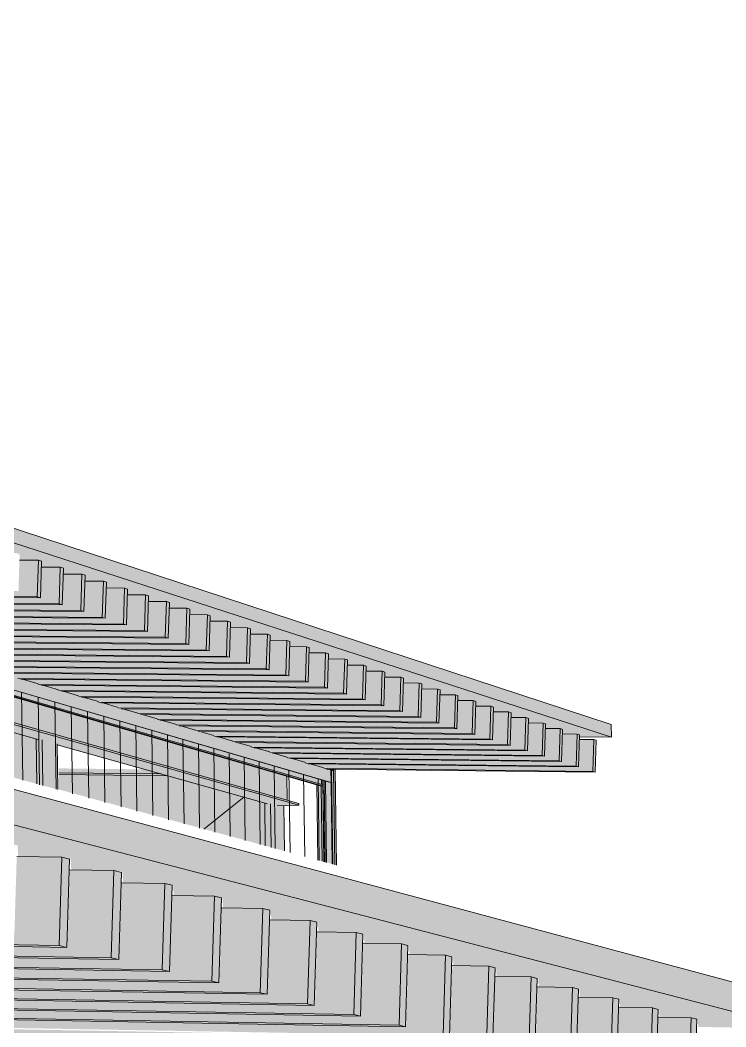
# Model space of a CAD drawing. Header units: inches. Extents: x 30764 to 92544, y -36095 to 66.
# Drawn here: x 30764.6536 to 30764.6946, y -164.9619 to -164.9033 of the extents above; entities that cross this region are included whole.
import ezdxf

# ---------------------------------------------------------------- set-up
doc = ezdxf.new("R2010")
doc.units = ezdxf.units.IN
doc.header["$MEASUREMENT"] = 0
for name, color, linetype, lineweight in [('A-GLAZ-CURT', 52, 'Continuous', 9), ('A-GLAZ-CWMG', 51, 'Continuous', 9), ('A-ROOF', 132, 'Continuous', 13), ('A-WALL', 113, 'Continuous', 13), ('A-WALL-PATT', 111, 'Continuous', 13), ('S-BEAM', 12, 'Continuous', 9), ('S-COLS', 52, 'Continuous', 9)]:
    doc.layers.add(name, color=color, linetype=linetype, lineweight=lineweight)

# ---------------------------------------------------------------- blocks, each defined once
blk = doc.blocks.new('FP_20-Entrance - Clinic')
at = {"layer": 'A-WALL-PATT', "lineweight": 9}
for p, q in [((30764.653718, -164.9475), (30764.653651, -164.942386)), ((30764.654689, -164.947763), (30764.654622, -164.942669)), ((30764.655653, -164.948024), (30764.655586, -164.942949)), ((30764.656609, -164.948283), (30764.656542, -164.943228)), ((30764.657558, -164.94854), (30764.657492, -164.943504)), ((30764.6585, -164.948795), (30764.658434, -164.943778)), ((30764.659435, -164.949048), (30764.659368, -164.94405)), ((30764.660363, -164.949299), (30764.660296, -164.94432)), ((30764.661283, -164.949548), (30764.661217, -164.944588)), ((30764.662197, -164.949796), (30764.662131, -164.944854)), ((30764.663104, -164.950041), (30764.663038, -164.945118)), ((30764.664005, -164.950285), (30764.663939, -164.94538)), ((30764.664898, -164.950527), (30764.664832, -164.94564)), ((30764.665785, -164.950767), (30764.66572, -164.945898)), ((30764.666666, -164.951006), (30764.6666, -164.946154)), ((30764.66754, -164.951242), (30764.667475, -164.946409)), ((30764.668408, -164.951477), (30764.668342, -164.946661)), ((30764.669269, -164.951711), (30764.669204, -164.946912)), ((30764.670124, -164.951942), (30764.670059, -164.947161)), ((30764.670973, -164.952172), (30764.670908, -164.947408))]:
    blk.add_line(p, q, dxfattribs=at)

msp = doc.modelspace()

# ---------------------------------------------------------------- hatches: boundary and pattern name
at = {"layer": 'A-GLAZ-CWMG', "lineweight": 5}
for points in [[(30764.671653, -164.947625), (30764.671643, -164.946904), (30764.597911, -164.925255), (30764.597877, -164.925255), (30764.597877, -164.925212), (30764.592633, -164.923704), (30764.592469, -164.923656), (30764.592468, -164.923622), (30764.590997, -164.92319), (30764.590882, -164.923189), (30764.590612, -164.92311), (30764.590611, -164.923076), (30764.589083, -164.922638), (30764.589006, -164.922638), (30764.588732, -164.922557), (30764.588732, -164.922523), (30764.587224, -164.92208), (30764.587108, -164.92208), (30764.586831, -164.921998), (30764.58683, -164.921964), (30764.585303, -164.921515), (30764.585186, -164.921515), (30764.584906, -164.921433), (30764.584905, -164.921398), (30764.583359, -164.920944), (30764.583242, -164.920943), (30764.582958, -164.92086), (30764.582957, -164.920825), (30764.581391, -164.920365), (30764.581273, -164.920365), (30764.580986, -164.92028), (30764.580981, -164.920244), (30764.579399, -164.919779), (30764.579281, -164.919779), (30764.578989, -164.919666), (30764.578989, -164.919658), (30764.577383, -164.919186), (30764.577263, -164.919186), (30764.576969, -164.919081), (30764.576968, -164.919064), (30764.575341, -164.918586), (30764.575221, -164.918586), (30764.57495, -164.918489), (30764.57495, -164.918471), (30764.573362, -164.918004), (30764.573373, -164.919027), (30764.671241, -164.947505)], [(30764.671096, -164.947752), (30764.671092, -164.947471), (30764.573377, -164.919041), (30764.573381, -164.919438), (30764.670662, -164.947626)], [(30764.671176, -164.947838), (30764.671175, -164.947775), (30764.57338, -164.919438), (30764.573381, -164.919528), (30764.670443, -164.947626)], [(30764.671081, -164.947841), (30764.671087, -164.947813), (30764.573381, -164.919528), (30764.573382, -164.919571), (30764.668293, -164.947034)], [(30764.671798, -164.946949), (30764.671797, -164.946857), (30764.671472, -164.946853), (30764.671742, -164.946933)], [(30764.671944, -164.952435), (30764.671867, -164.946858), (30764.671473, -164.946853), (30764.671798, -164.946949), (30764.671873, -164.952416)], [(30764.671752, -164.952383), (30764.671653, -164.94694), (30764.671644, -164.946937), (30764.671718, -164.952374)], [(30764.671677, -164.946947), (30764.671653, -164.946915), (30764.671653, -164.94694)], [(30764.671873, -164.952416), (30764.671798, -164.946949), (30764.671677, -164.946914), (30764.671752, -164.952383)], [(30764.671963, -164.95244), (30764.671887, -164.946858), (30764.671797, -164.946857), (30764.671873, -164.952416)], [(30764.670969, -164.952169), (30764.67091, -164.947791), (30764.670859, -164.947776), (30764.670918, -164.952155)], [(30764.671619, -164.947626), (30764.671653, -164.947625), (30764.671174, -164.947496)], [(30764.671718, -164.952374), (30764.671641, -164.947625), (30764.671617, -164.947625), (30764.671245, -164.947516), (30764.671309, -164.952262), (30764.671713, -164.952372)], [(30764.671719, -164.952373), (30764.671641, -164.947625), (30764.671618, -164.947625), (30764.671245, -164.947516), (30764.67131, -164.952262), (30764.671713, -164.952372)]]:
    msp.add_hatch(color=256, dxfattribs=at).paths.add_polyline_path(points, flags=0)
h = msp.add_hatch(color=256, dxfattribs=at)
h.paths.add_polyline_path([(30764.671718, -164.952374), (30764.671641, -164.947625), (30764.671617, -164.947625), (30764.671245, -164.947516), (30764.671309, -164.952262), (30764.671713, -164.952372)], flags=0)
h.paths.add_polyline_path([(30764.671141, -164.952216), (30764.671069, -164.947837), (30764.670829, -164.947767), (30764.670889, -164.952147), (30764.671088, -164.952202)], flags=0)
h = msp.add_hatch(color=256, dxfattribs=at)
h.paths.add_polyline_path([(30764.671236, -164.952242), (30764.671176, -164.947838), (30764.671081, -164.947841), (30764.67114, -164.952216)], flags=0)
h.paths.add_polyline_path([(30764.671175, -164.947775), (30764.671172, -164.947495), (30764.671092, -164.947471), (30764.671097, -164.947752)], flags=0)
h = msp.add_hatch(color=256, dxfattribs=at)
h.paths.add_polyline_path([(30764.671309, -164.952262), (30764.671237, -164.948188), (30764.671177, -164.948188), (30764.671177, -164.947838), (30764.6711, -164.947841), (30764.67116, -164.952222), (30764.671237, -164.952242)], flags=0)
h.paths.add_polyline_path([(30764.671176, -164.947775), (30764.671172, -164.947495), (30764.671095, -164.947472), (30764.671099, -164.947752)], flags=0)
at = {"layer": 'A-ROOF'}
h = msp.add_hatch(color=256, dxfattribs=at)
h.paths.add_polyline_path([(30764.687969, -164.944998), (30764.573139, -164.907693), (30764.573159, -164.908466), (30764.573352, -164.908465), (30764.573677, -164.90857), (30764.573686, -164.909191), (30764.575578, -164.909184), (30764.575899, -164.909287), (30764.575908, -164.909899), (30764.577775, -164.909893), (30764.578092, -164.909995), (30764.578101, -164.910598), (30764.579943, -164.910593), (30764.580256, -164.910694), (30764.580265, -164.911288), (30764.582083, -164.911283), (30764.582391, -164.911383), (30764.5824, -164.911969), (30764.584194, -164.911965), (30764.584499, -164.912063), (30764.584508, -164.912641), (30764.586279, -164.912638), (30764.586579, -164.912734), (30764.586588, -164.913305), (30764.588336, -164.913302), (30764.588632, -164.913397), (30764.588641, -164.91396), (30764.590367, -164.913957), (30764.59066, -164.914052), (30764.590669, -164.914606), (30764.592372, -164.914604), (30764.592661, -164.914698), (30764.59267, -164.915245), (30764.594352, -164.915243), (30764.594637, -164.915335), (30764.594646, -164.915876), (30764.596307, -164.915874), (30764.596589, -164.915965), (30764.596597, -164.916498), (30764.598238, -164.916497), (30764.598516, -164.916587), (30764.598524, -164.917113), (30764.600144, -164.917113), (30764.600419, -164.917201), (30764.600427, -164.91772), (30764.602027, -164.917721), (30764.602299, -164.917808), (30764.602307, -164.91832), (30764.603887, -164.918321), (30764.604155, -164.918407), (30764.604164, -164.918913), (30764.605725, -164.918914), (30764.605989, -164.918999), (30764.605998, -164.919499), (30764.60754, -164.9195), (30764.607801, -164.919584), (30764.60781, -164.920077), (30764.609333, -164.920078), (30764.609592, -164.920162), (30764.6096, -164.920649), (30764.611105, -164.92065), (30764.61136, -164.920733), (30764.611369, -164.921213), (30764.612856, -164.921215), (30764.613108, -164.921297), (30764.613116, -164.921771), (30764.614586, -164.921774), (30764.614835, -164.921854), (30764.614843, -164.922323), (30764.616296, -164.922326), (30764.616542, -164.922405), (30764.61655, -164.922868), (30764.617986, -164.922871), (30764.618229, -164.92295), (30764.618237, -164.923407), (30764.619656, -164.92341), (30764.619896, -164.923488), (30764.619904, -164.923939), (30764.621307, -164.923943), (30764.621545, -164.92402), (30764.621552, -164.924466), (30764.622939, -164.92447), (30764.623174, -164.924546), (30764.623182, -164.924986), (30764.624552, -164.92499), (30764.624784, -164.925065), (30764.624792, -164.925501), (30764.626147, -164.925505), (30764.626377, -164.925579), (30764.626384, -164.92601), (30764.627724, -164.926014), (30764.627951, -164.926088), (30764.627959, -164.926513), (30764.629283, -164.926517), (30764.629508, -164.92659), (30764.629515, -164.92701), (30764.630825, -164.927015), (30764.631047, -164.927087), (30764.631055, -164.927502), (30764.63235, -164.927507), (30764.63257, -164.927578), (30764.632577, -164.927989), (30764.633858, -164.927994), (30764.634075, -164.928064), (30764.634083, -164.92847), (30764.635349, -164.928475), (30764.635564, -164.928545), (30764.635572, -164.928946), (30764.636825, -164.928951), (30764.637037, -164.92902), (30764.637044, -164.929416), (30764.638284, -164.929422), (30764.638494, -164.92949), (30764.638501, -164.929882), (30764.639727, -164.929888), (30764.639935, -164.929955), (30764.639942, -164.930343), (30764.641155, -164.930349), (30764.641361, -164.930415), (30764.641368, -164.930799), (30764.642568, -164.930805), (30764.642771, -164.930871), (30764.642778, -164.93125), (30764.643965, -164.931256), (30764.644167, -164.931321), (30764.644174, -164.931696), (30764.645348, -164.931702), (30764.645547, -164.931767), (30764.645554, -164.932137), (30764.646716, -164.932144), (30764.646914, -164.932208), (30764.64692, -164.932574), (30764.64807, -164.932581), (30764.648266, -164.932644), (30764.648272, -164.933006), (30764.64941, -164.933013), (30764.649604, -164.933076), (30764.64961, -164.933434), (30764.650736, -164.933441), (30764.650928, -164.933503), (30764.650934, -164.933858), (30764.652049, -164.933865), (30764.652238, -164.933926), (30764.652245, -164.934277), (30764.653348, -164.934284), (30764.653535, -164.934368), (30764.653541, -164.934692), (30764.654633, -164.934699), (30764.654819, -164.934759), (30764.654825, -164.935102), (30764.655906, -164.93511), (30764.65609, -164.935173), (30764.656096, -164.935509), (30764.657166, -164.935517), (30764.657348, -164.935575), (30764.657354, -164.935911), (30764.658413, -164.935919), (30764.658593, -164.935977), (30764.658599, -164.93631), (30764.659648, -164.936318), (30764.659826, -164.936375), (30764.659832, -164.936704), (30764.660943, -164.936736), (30764.661047, -164.936769), (30764.661053, -164.937095), (30764.662124, -164.937117), (30764.662255, -164.937159), (30764.662261, -164.937482), (30764.663294, -164.937495), (30764.663452, -164.937545), (30764.663458, -164.937864), (30764.664466, -164.937873), (30764.664637, -164.937928), (30764.664643, -164.938244), (30764.665641, -164.938252), (30764.66581, -164.938307), (30764.665816, -164.938619), (30764.666805, -164.938628), (30764.666973, -164.938682), (30764.666978, -164.938991), (30764.667957, -164.938999), (30764.668123, -164.939053), (30764.668129, -164.939359), (30764.669099, -164.939368), (30764.669263, -164.939421), (30764.669269, -164.939724), (30764.670229, -164.939733), (30764.670392, -164.939785), (30764.670398, -164.940086), (30764.671349, -164.940094), (30764.671511, -164.940146), (30764.671516, -164.940444), (30764.672458, -164.940452), (30764.672618, -164.940504), (30764.672624, -164.940798), (30764.673557, -164.940807), (30764.673715, -164.940858), (30764.673721, -164.941149), (30764.674645, -164.941158), (30764.674802, -164.941209), (30764.674808, -164.941497), (30764.675724, -164.941506), (30764.675879, -164.941556), (30764.675885, -164.941842), (30764.676792, -164.941851), (30764.676946, -164.941901), (30764.676952, -164.942184), (30764.67785, -164.942192), (30764.678003, -164.942242), (30764.678008, -164.942522), (30764.678899, -164.942531), (30764.67905, -164.94258), (30764.679056, -164.942857), (30764.679938, -164.942866), (30764.680088, -164.942915), (30764.680093, -164.94319), (30764.680967, -164.943199), (30764.681116, -164.943247), (30764.681121, -164.943519), (30764.681987, -164.943528), (30764.682135, -164.943575), (30764.68214, -164.943845), (30764.682998, -164.943854), (30764.683144, -164.943901), (30764.68315, -164.944168), (30764.684, -164.944177), (30764.684145, -164.944224), (30764.68415, -164.944489), (30764.684993, -164.944498), (30764.685136, -164.944544), (30764.685142, -164.944806), (30764.685977, -164.944816), (30764.686119, -164.944861), (30764.686122, -164.944978), (30764.68695, -164.944987)], flags=0)
h.paths.add_polyline_path([(30763.690001, -164.846095), (30763.690008, -164.846001), (30763.690177, -164.845963), (30763.690178, -164.845928), (30763.68917, -164.845979), (30763.689954, -164.846089)], flags=0)
at = {"layer": 'A-ROOF', "lineweight": 5}
for points in [[(30764.687969, -164.944998), (30764.687958, -164.944263), (30764.573126, -164.906571), (30764.573139, -164.907693), (30764.685815, -164.944298)], [(30764.734037, -164.971108), (30764.734016, -164.969702), (30764.617205, -164.938386), (30764.617233, -164.940747), (30764.734015, -164.971102)], [(30764.754817, -164.97458), (30764.754736, -164.973434), (30764.747427, -164.971387), (30764.734037, -164.971108), (30764.617233, -164.940747), (30764.568752, -164.94029), (30764.571954, -164.941007), (30764.571966, -164.941205), (30764.573693, -164.94159), (30764.617083, -164.942022), (30764.617676, -164.942174), (30764.617722, -164.943018), (30764.621122, -164.943054), (30764.621699, -164.943201), (30764.621744, -164.944021), (30764.62505, -164.944057), (30764.625611, -164.9442), (30764.625655, -164.944997), (30764.62896, -164.945055), (30764.629417, -164.945172), (30764.62946, -164.945946), (30764.632589, -164.945982), (30764.63312, -164.946118), (30764.633162, -164.94687), (30764.636209, -164.946906), (30764.636726, -164.947038), (30764.636767, -164.94777), (30764.639835, -164.947832), (30764.640237, -164.947935), (30764.640278, -164.948647), (30764.643167, -164.948683), (30764.643658, -164.948809), (30764.643698, -164.949502), (30764.646514, -164.949538), (30764.646992, -164.94966), (30764.647031, -164.950335), (30764.649776, -164.950371), (30764.650242, -164.95049), (30764.65028, -164.951147), (30764.652957, -164.951183), (30764.653412, -164.951299), (30764.653449, -164.95194), (30764.656059, -164.951976), (30764.656503, -164.952089), (30764.65654, -164.952713), (30764.659087, -164.952749), (30764.65952, -164.952859), (30764.659556, -164.953468), (30764.662042, -164.953503), (30764.662465, -164.953611), (30764.6625, -164.954205), (30764.664927, -164.95424), (30764.66534, -164.954346), (30764.665375, -164.954924), (30764.667744, -164.95496), (30764.668148, -164.955063), (30764.668182, -164.955627), (30764.670497, -164.955663), (30764.670891, -164.955763), (30764.670924, -164.956314), (30764.673186, -164.956349), (30764.673571, -164.956448), (30764.673604, -164.956986), (30764.675814, -164.957021), (30764.676191, -164.957117), (30764.676223, -164.957642), (30764.678384, -164.957677), (30764.678752, -164.957771), (30764.678784, -164.958284), (30764.680897, -164.958319), (30764.681257, -164.95841), (30764.681288, -164.958912), (30764.683355, -164.958946), (30764.683707, -164.959036), (30764.683738, -164.959527), (30764.68576, -164.95956), (30764.686104, -164.959648), (30764.686134, -164.960128), (30764.688113, -164.960161), (30764.68845, -164.960247), (30764.68848, -164.960716), (30764.690416, -164.960749), (30764.690746, -164.960834), (30764.690775, -164.961293), (30764.692671, -164.961325), (30764.692995, -164.961408), (30764.693023, -164.961857), (30764.69488, -164.961889), (30764.695196, -164.96197), (30764.695224, -164.96241), (30764.697043, -164.962442), (30764.697353, -164.962521), (30764.697381, -164.962951), (30764.699162, -164.962983), (30764.699466, -164.963061), (30764.699493, -164.963482), (30764.701238, -164.963513), (30764.701536, -164.963589), (30764.701563, -164.964002), (30764.703274, -164.964033), (30764.703565, -164.964107), (30764.703592, -164.964511), (30764.705269, -164.964542), (30764.705555, -164.964615), (30764.70558, -164.965011), (30764.707225, -164.965042), (30764.707505, -164.965114), (30764.707531, -164.965501), (30764.709143, -164.965532), (30764.709418, -164.965602), (30764.709443, -164.965982), (30764.711024, -164.966012), (30764.711294, -164.966081), (30764.711319, -164.966454), (30764.71287, -164.966484), (30764.713135, -164.966551), (30764.713159, -164.966917), (30764.714681, -164.966946), (30764.714941, -164.967013), (30764.714965, -164.967371), (30764.716459, -164.9674), (30764.716714, -164.967465), (30764.716737, -164.967817), (30764.718203, -164.967846), (30764.718454, -164.967924), (30764.718477, -164.968254), (30764.719916, -164.968283), (30764.720162, -164.968346), (30764.720185, -164.968684), (30764.721598, -164.968712), (30764.721839, -164.968774), (30764.721861, -164.969106), (30764.723249, -164.969134), (30764.723486, -164.969195), (30764.723508, -164.969521), (30764.724871, -164.969548), (30764.725104, -164.969608), (30764.725126, -164.969928), (30764.726465, -164.969955), (30764.726694, -164.970014), (30764.726715, -164.970328), (30764.728031, -164.970355), (30764.728256, -164.970413), (30764.728277, -164.970721), (30764.729569, -164.970748), (30764.72979, -164.970805), (30764.729811, -164.971108), (30764.731081, -164.971134), (30764.731299, -164.97119), (30764.731319, -164.971488), (30764.732568, -164.971514), (30764.732781, -164.971568), (30764.732801, -164.971861), (30764.746877, -164.972159), (30764.747072, -164.972212), (30764.747092, -164.972502), (30764.748213, -164.972525), (30764.748405, -164.972578), (30764.748425, -164.972862), (30764.749526, -164.972886), (30764.749715, -164.972937), (30764.749735, -164.973217), (30764.750818, -164.97324), (30764.751004, -164.973291), (30764.751023, -164.973566), (30764.752089, -164.973589), (30764.752271, -164.973639), (30764.752291, -164.973909), (30764.753339, -164.973932), (30764.753518, -164.973981), (30764.753537, -164.974246), (30764.754569, -164.974269), (30764.754745, -164.974317), (30764.754764, -164.974579)]]:
    msp.add_hatch(color=256, dxfattribs=at).paths.add_polyline_path(points, flags=0)
at = {"layer": 'S-BEAM', "lineweight": 5}
for points in [[(30764.669094, -164.948659), (30764.669075, -164.947257), (30764.573393, -164.91957), (30764.573414, -164.921537), (30764.668302, -164.948435)], [(30764.669777, -164.948956), (30764.669776, -164.948854), (30764.57341, -164.921538), (30764.573412, -164.921681), (30764.668298, -164.948537)], [(30764.668523, -164.948989), (30764.669777, -164.948956), (30764.573412, -164.921681), (30764.573427, -164.922304), (30764.582359, -164.924815), (30764.582585, -164.924807), (30764.584026, -164.925228), (30764.584057, -164.925293), (30764.604081, -164.930923), (30764.604293, -164.930916), (30764.605547, -164.931268), (30764.605549, -164.931336), (30764.623067, -164.936261), (30764.623268, -164.936255), (30764.624369, -164.936565), (30764.624371, -164.936628), (30764.639804, -164.940967), (30764.639995, -164.940962), (30764.640969, -164.941236), (30764.640971, -164.941295), (30764.65467, -164.945147), (30764.65485, -164.945142), (30764.655719, -164.945386), (30764.655721, -164.945443), (30764.667961, -164.948884), (30764.668141, -164.948882), (30764.668305, -164.948928)], [(30764.654559, -164.936834), (30764.654625, -164.9347), (30764.653523, -164.934692), (30764.653467, -164.936488), (30764.635775, -164.936354), (30764.636817, -164.936688), (30764.636776, -164.936697), (30764.653533, -164.936826)], [(30764.655832, -164.937234), (30764.655898, -164.935111), (30764.654806, -164.935103), (30764.654751, -164.936892), (30764.637139, -164.936756), (30764.63817, -164.937085), (30764.638129, -164.937095), (30764.654985, -164.937227)], [(30764.657093, -164.93763), (30764.657158, -164.935517), (30764.656077, -164.93551), (30764.656022, -164.937291), (30764.63849, -164.937153), (30764.63951, -164.937479), (30764.639469, -164.937489), (30764.656088, -164.937622)], [(30764.65834, -164.938022), (30764.658405, -164.93592), (30764.657335, -164.935912), (30764.657281, -164.937687), (30764.639827, -164.937546), (30764.640837, -164.937869), (30764.640796, -164.937878), (30764.657346, -164.938014)], [(30764.654745, -164.936892), (30764.654559, -164.936834), (30764.636851, -164.936698), (30764.637048, -164.936756), (30764.650601, -164.93686)], [(30764.659575, -164.93841), (30764.65964, -164.936318), (30764.658581, -164.93631), (30764.658526, -164.938078), (30764.641151, -164.937936), (30764.64215, -164.938255), (30764.642109, -164.938264), (30764.659385, -164.938408)], [(30764.660798, -164.938794), (30764.660862, -164.936713), (30764.659814, -164.936705), (30764.65976, -164.938465), (30764.642526, -164.93834), (30764.64345, -164.938637), (30764.64341, -164.938647), (30764.659824, -164.938786)], [(30764.656016, -164.937292), (30764.655832, -164.937234), (30764.638204, -164.937095), (30764.638399, -164.937153), (30764.654986, -164.937284)], [(30764.662009, -164.939174), (30764.662072, -164.937103), (30764.661035, -164.937095), (30764.660981, -164.938849), (30764.64376, -164.938703), (30764.644738, -164.939016), (30764.644697, -164.939025), (30764.661045, -164.939166)], [(30764.657274, -164.937687), (30764.657093, -164.93763), (30764.639544, -164.937489), (30764.639737, -164.937546), (30764.654994, -164.937669)], [(30764.65852, -164.938078), (30764.65834, -164.938022), (30764.64087, -164.937879), (30764.641061, -164.937935), (30764.655001, -164.93805)], [(30764.663208, -164.939551), (30764.663271, -164.93749), (30764.662243, -164.937482), (30764.66219, -164.939229), (30764.645045, -164.939081), (30764.646046, -164.9394), (30764.662253, -164.939543)], [(30764.664395, -164.939924), (30764.664458, -164.937873), (30764.66344, -164.937865), (30764.663387, -164.939605), (30764.646318, -164.939455), (30764.647275, -164.939762), (30764.647235, -164.939771), (30764.66345, -164.939916)], [(30764.659753, -164.938466), (30764.659575, -164.93841), (30764.642183, -164.938265), (30764.642373, -164.938321), (30764.659386, -164.938463)], [(30764.66557, -164.940293), (30764.665633, -164.938253), (30764.664625, -164.938244), (30764.664572, -164.939977), (30764.647578, -164.939825), (30764.648525, -164.940129), (30764.648486, -164.940138), (30764.664635, -164.940285)], [(30764.666734, -164.940659), (30764.666797, -164.938628), (30764.665799, -164.93862), (30764.665746, -164.940346), (30764.648826, -164.940192), (30764.649764, -164.940493), (30764.649724, -164.940502), (30764.665808, -164.94065)], [(30764.660974, -164.938849), (30764.660798, -164.938794), (30764.643483, -164.938647), (30764.643671, -164.938702), (30764.659393, -164.938836)], [(30764.662183, -164.939229), (30764.662009, -164.939174), (30764.644771, -164.939026), (30764.644956, -164.93908), (30764.659401, -164.939205)], [(30764.667887, -164.941021), (30764.667949, -164.939), (30764.666961, -164.938992), (30764.666908, -164.940711), (30764.650062, -164.940556), (30764.65099, -164.940854), (30764.650951, -164.940863), (30764.66697, -164.941013)], [(30764.66338, -164.939605), (30764.663208, -164.939551), (30764.646046, -164.9394), (30764.646274, -164.939455), (30764.659408, -164.93957)], [(30764.664566, -164.939978), (30764.664395, -164.939924), (30764.647308, -164.939772), (30764.64749, -164.939825), (30764.659415, -164.939932)], [(30764.669029, -164.94138), (30764.669091, -164.939368), (30764.668112, -164.93936), (30764.668059, -164.941073), (30764.651286, -164.940916), (30764.652205, -164.941211), (30764.652166, -164.94122), (30764.668198, -164.941372)], [(30764.67016, -164.941735), (30764.670221, -164.939733), (30764.669252, -164.939725), (30764.6692, -164.941431), (30764.652498, -164.941272), (30764.653408, -164.941565), (30764.653369, -164.941574), (30764.668205, -164.941716)], [(30764.66574, -164.940347), (30764.66557, -164.940293), (30764.648558, -164.940139), (30764.648738, -164.940192), (30764.659422, -164.940289)], [(30764.67128, -164.942087), (30764.671341, -164.940095), (30764.670381, -164.940086), (30764.670329, -164.941786), (30764.653699, -164.941626), (30764.654632, -164.941925), (30764.67039, -164.942078)], [(30764.666902, -164.940712), (30764.666734, -164.940659), (30764.649796, -164.940503), (30764.649975, -164.940556), (30764.659429, -164.940643)], [(30764.668053, -164.941073), (30764.667887, -164.941021), (30764.651023, -164.940864), (30764.651199, -164.940916), (30764.659436, -164.940993)], [(30764.672389, -164.942436), (30764.67245, -164.940453), (30764.671499, -164.940444), (30764.671447, -164.942137), (30764.654889, -164.941975), (30764.65578, -164.942262), (30764.655742, -164.942271), (30764.671508, -164.942427)], [(30764.673488, -164.942781), (30764.673549, -164.940807), (30764.672607, -164.940799), (30764.672555, -164.942485), (30764.656068, -164.942322), (30764.65695, -164.942606), (30764.656911, -164.942615), (30764.672604, -164.942772)], [(30764.669194, -164.941432), (30764.669029, -164.94138), (30764.652237, -164.941221), (30764.652412, -164.941272), (30764.668199, -164.941422)], [(30764.674577, -164.943123), (30764.674637, -164.941159), (30764.673704, -164.94115), (30764.673653, -164.94283), (30764.657235, -164.942665), (30764.658108, -164.942946), (30764.65807, -164.942955), (30764.673713, -164.943114)], [(30764.675656, -164.943462), (30764.675716, -164.941507), (30764.674791, -164.941498), (30764.67474, -164.943172), (30764.658392, -164.943005), (30764.659481, -164.943295), (30764.6748, -164.943453)], [(30764.670323, -164.941786), (30764.67016, -164.941735), (30764.65344, -164.941574), (30764.653614, -164.941625), (30764.668206, -164.941766)], [(30764.671441, -164.942138), (30764.67128, -164.942087), (30764.654632, -164.941925), (30764.654804, -164.941975), (30764.668213, -164.942106)], [(30764.676724, -164.943797), (30764.676784, -164.941851), (30764.675868, -164.941843), (30764.675817, -164.94351), (30764.659537, -164.943342), (30764.660394, -164.943618), (30764.660356, -164.943627), (30764.675877, -164.943789)], [(30764.672549, -164.942486), (30764.672389, -164.942436), (30764.655812, -164.942272), (30764.655983, -164.942322), (30764.66822, -164.942443)], [(30764.673647, -164.942831), (30764.673488, -164.942781), (30764.656982, -164.942615), (30764.65715, -164.942665), (30764.672605, -164.94282)], [(30764.677783, -164.94413), (30764.677842, -164.942193), (30764.676935, -164.942184), (30764.676884, -164.943845), (30764.660673, -164.943676), (30764.661521, -164.94395), (30764.661483, -164.943958), (30764.677009, -164.944122)], [(30764.678832, -164.94446), (30764.678891, -164.942531), (30764.677992, -164.942523), (30764.677941, -164.944178), (30764.661797, -164.944007), (30764.662637, -164.944278), (30764.662599, -164.944286), (30764.678, -164.944451)], [(30764.674734, -164.943172), (30764.674577, -164.943123), (30764.65814, -164.942956), (30764.658307, -164.943005), (30764.672611, -164.943151)], [(30764.675811, -164.943511), (30764.675656, -164.943462), (30764.659288, -164.943293), (30764.659482, -164.943342), (30764.672618, -164.943478)], [(30764.679871, -164.944786), (30764.67993, -164.942867), (30764.679039, -164.942858), (30764.678989, -164.944507), (30764.662912, -164.944335), (30764.663885, -164.944613), (30764.679048, -164.944777)], [(30764.680901, -164.94511), (30764.680959, -164.943199), (30764.680077, -164.94319), (30764.680027, -164.944833), (30764.664016, -164.94466), (30764.664802, -164.944904), (30764.664802, -164.944934), (30764.677028, -164.945067)], [(30764.676879, -164.943846), (30764.676724, -164.943797), (30764.660425, -164.943628), (30764.660589, -164.943676), (30764.672625, -164.943801)], [(30764.681922, -164.94543), (30764.68198, -164.943528), (30764.681105, -164.943519), (30764.681055, -164.945156), (30764.665111, -164.944981), (30764.665926, -164.945245), (30764.665889, -164.945253), (30764.681113, -164.945421)], [(30764.682933, -164.945748), (30764.682991, -164.943855), (30764.682124, -164.943846), (30764.682074, -164.945476), (30764.666195, -164.9453), (30764.667003, -164.945561), (30764.666966, -164.945569), (30764.682132, -164.945739)], [(30764.677936, -164.944178), (30764.677783, -164.94413), (30764.661552, -164.943959), (30764.661714, -164.944007), (30764.67701, -164.944168)], [(30764.678983, -164.944507), (30764.678832, -164.94446), (30764.662668, -164.944287), (30764.662829, -164.944334), (30764.677016, -164.944486)], [(30764.683935, -164.946063), (30764.683993, -164.944178), (30764.683134, -164.944169), (30764.683084, -164.945793), (30764.66727, -164.945616), (30764.668288, -164.945886), (30764.683142, -164.946054)], [(30764.684928, -164.946375), (30764.684985, -164.944498), (30764.684134, -164.944489), (30764.684085, -164.946108), (30764.668335, -164.94593), (30764.669091, -164.946187), (30764.669091, -164.946194), (30764.684142, -164.946366)], [(30764.680021, -164.944833), (30764.679871, -164.944786), (30764.663886, -164.944645), (30764.663934, -164.944659), (30764.677023, -164.944801)], [(30764.68105, -164.945156), (30764.680901, -164.94511), (30764.664871, -164.944934), (30764.665029, -164.944981), (30764.677029, -164.945112)], [(30764.685913, -164.946684), (30764.685969, -164.944816), (30764.685126, -164.944807), (30764.685077, -164.946419), (30764.669391, -164.94624), (30764.670139, -164.946495), (30764.670139, -164.946502), (30764.685818, -164.946683)], [(30764.682069, -164.945476), (30764.681922, -164.94543), (30764.665957, -164.945254), (30764.666114, -164.9453), (30764.677035, -164.945421)], [(30764.683079, -164.945794), (30764.682933, -164.945748), (30764.667034, -164.94557), (30764.667189, -164.945616), (30764.677042, -164.945726)], [(30764.686888, -164.94699), (30764.686945, -164.945131), (30764.686109, -164.945122), (30764.68606, -164.946728), (30764.670438, -164.946548), (30764.671178, -164.9468), (30764.671178, -164.946807), (30764.686117, -164.946981)], [(30764.68408, -164.946108), (30764.683935, -164.946063), (30764.6681, -164.945884), (30764.668289, -164.94593), (30764.677048, -164.946029)], [(30764.685072, -164.94642), (30764.684928, -164.946375), (30764.669187, -164.946203), (30764.669311, -164.94624), (30764.677054, -164.946328)], [(30764.661784, -164.947136), (30764.660848, -164.946871), (30764.655806, -164.946812), (30764.655809, -164.947065), (30764.659546, -164.947109)], [(30764.686055, -164.946729), (30764.685818, -164.946683), (30764.670206, -164.946503), (30764.670357, -164.946547), (30764.685819, -164.946726)], [(30764.687029, -164.947035), (30764.686888, -164.94699), (30764.671245, -164.946808), (30764.671395, -164.946852), (30764.685825, -164.947021)], [(30764.662156, -164.94724), (30764.661784, -164.947136), (30764.655809, -164.947065), (30764.655813, -164.947165), (30764.659548, -164.947209)], [(30764.664735, -164.950471), (30764.666842, -164.948566), (30764.662156, -164.94724), (30764.655813, -164.947165), (30764.655824, -164.948042), (30764.66207, -164.949744)], [(30764.655838, -164.957122), (30764.655997, -164.951979), (30764.653367, -164.951942), (30764.653227, -164.956499), (30764.612936, -164.955869), (30764.612939, -164.956097), (30764.613654, -164.956244), (30764.613657, -164.956452), (30764.653387, -164.957083)], [(30764.656283, -164.957226), (30764.656441, -164.952092), (30764.655997, -164.951979), (30764.655838, -164.957122)], [(30764.658868, -164.957832), (30764.659025, -164.952752), (30764.656459, -164.952716), (30764.65632, -164.957225), (30764.616426, -164.95659), (30764.616428, -164.956807), (30764.617136, -164.956954), (30764.617139, -164.957159), (30764.657465, -164.95781)], [(30764.659302, -164.957934), (30764.659458, -164.952862), (30764.659025, -164.952752), (30764.658868, -164.957832)], [(30764.661826, -164.958526), (30764.66198, -164.953506), (30764.659476, -164.95347), (30764.659339, -164.957933), (30764.619833, -164.957294), (30764.619836, -164.957501), (30764.620537, -164.957646), (30764.620539, -164.957849), (30764.659494, -164.958488)], [(30764.662249, -164.958625), (30764.662403, -164.953614), (30764.66198, -164.953506), (30764.661826, -164.958526), (30764.661865, -164.958535)], [(30764.664713, -164.959203), (30764.664865, -164.954243), (30764.662421, -164.954207), (30764.662285, -164.958624), (30764.623162, -164.957981), (30764.623164, -164.958179), (30764.623857, -164.958322), (30764.62386, -164.958523), (30764.662439, -164.959165)], [(30764.665126, -164.9593), (30764.665278, -164.954348), (30764.664865, -164.954243), (30764.664713, -164.959203)], [(30764.667533, -164.959865), (30764.667683, -164.954962), (30764.665296, -164.954927), (30764.665162, -164.959299), (30764.626413, -164.958653), (30764.626416, -164.958841), (30764.627084, -164.95898), (30764.627084, -164.959181), (30764.666306, -164.959844)], [(30764.667936, -164.959959), (30764.668087, -164.955065), (30764.667683, -164.954962), (30764.667533, -164.959865)], [(30764.670287, -164.960511), (30764.670436, -164.955665), (30764.668104, -164.955629), (30764.667971, -164.959958), (30764.629591, -164.959308), (30764.629593, -164.959489), (30764.630272, -164.959629), (30764.630275, -164.959825), (30764.668121, -164.960474)], [(30764.670682, -164.960603), (30764.67083, -164.955766), (30764.670436, -164.955665), (30764.670287, -164.960511)], [(30764.656283, -164.957226), (30764.655838, -164.957122), (30764.613657, -164.956452), (30764.614167, -164.956556), (30764.653072, -164.957175)], [(30764.672979, -164.961142), (30764.673126, -164.956352), (30764.670847, -164.956316), (30764.670716, -164.960602), (30764.632697, -164.959956), (30764.632699, -164.960121), (30764.633372, -164.96026), (30764.633374, -164.960454), (30764.670864, -164.961105)], [(30764.673364, -164.961232), (30764.673511, -164.95645), (30764.673126, -164.956352), (30764.672979, -164.961142)], [(30764.659302, -164.957934), (30764.658868, -164.957832), (30764.617139, -164.957159), (30764.617637, -164.95726), (30764.657472, -164.957905)], [(30764.675609, -164.961759), (30764.675754, -164.957023), (30764.673528, -164.956988), (30764.673398, -164.961231), (30764.635734, -164.9606), (30764.635736, -164.96074), (30764.636402, -164.960877), (30764.636404, -164.961069), (30764.675142, -164.961751)], [(30764.675986, -164.961847), (30764.676131, -164.957119), (30764.675754, -164.957023), (30764.675609, -164.961759)], [(30764.662249, -164.958625), (30764.661826, -164.958526), (30764.620539, -164.957849), (30764.621026, -164.957948), (30764.661871, -164.958619)], [(30764.678181, -164.962362), (30764.678324, -164.957679), (30764.676148, -164.957644), (30764.676019, -164.961847), (30764.638704, -164.961189), (30764.638706, -164.961345), (30764.639365, -164.961481), (30764.639368, -164.961671), (30764.676163, -164.962326)], [(30764.67855, -164.962449), (30764.678692, -164.957773), (30764.678324, -164.957679), (30764.678181, -164.962362)], [(30764.665126, -164.9593), (30764.664713, -164.959203), (30764.62386, -164.958523), (30764.624335, -164.95862), (30764.661913, -164.959247)], [(30764.680696, -164.962952), (30764.680838, -164.95832), (30764.678709, -164.958286), (30764.678582, -164.962448), (30764.64161, -164.961788), (30764.641611, -164.961936), (30764.642264, -164.962071), (30764.642267, -164.962259), (30764.679577, -164.962932)], [(30764.681056, -164.963037), (30764.681198, -164.958412), (30764.680838, -164.95832), (30764.680696, -164.962952)], [(30764.683156, -164.963529), (30764.683296, -164.958948), (30764.681214, -164.958914), (30764.681088, -164.963036), (30764.644452, -164.962374), (30764.644454, -164.962515), (30764.645101, -164.962649), (30764.645103, -164.962835), (30764.681229, -164.963494)], [(30764.683508, -164.963612), (30764.683648, -164.959038), (30764.683296, -164.958948), (30764.683156, -164.963529)], [(30764.667936, -164.959959), (30764.667533, -164.959865), (30764.627104, -164.959182), (30764.627569, -164.959276), (30764.666312, -164.959932)], [(30764.685563, -164.964094), (30764.685701, -164.959562), (30764.683664, -164.959528), (30764.68354, -164.963611), (30764.647235, -164.962949), (30764.647236, -164.963082), (30764.647877, -164.963214), (30764.647879, -164.963398), (30764.684011, -164.964065)], [(30764.685908, -164.964174), (30764.686046, -164.95965), (30764.685701, -164.959562), (30764.685563, -164.964094)], [(30764.670682, -164.960603), (30764.670287, -164.960511), (30764.630275, -164.959825), (30764.630729, -164.959917), (30764.666352, -164.960529)], [(30764.687918, -164.964646), (30764.688055, -164.960163), (30764.686062, -164.960129), (30764.685938, -164.964174), (30764.651646, -164.96354), (30764.651652, -164.963969), (30764.686076, -164.964612)], [(30764.688255, -164.964725), (30764.688392, -164.960249), (30764.688055, -164.960163), (30764.687918, -164.964646)], [(30764.673364, -164.961232), (30764.672979, -164.961142), (30764.633374, -164.960454), (30764.633818, -164.960544), (30764.666392, -164.961111)], [(30764.690223, -164.965187), (30764.690358, -164.960751), (30764.688408, -164.960718), (30764.688286, -164.964725), (30764.654297, -164.964091), (30764.654303, -164.964509), (30764.688442, -164.965153)], [(30764.690554, -164.965264), (30764.690688, -164.960835), (30764.690358, -164.960751), (30764.690223, -164.965187)], [(30764.675986, -164.961847), (30764.675609, -164.961759), (30764.636404, -164.961069), (30764.636838, -164.961157), (30764.675148, -164.961833)], [(30764.69248, -164.965716), (30764.692614, -164.961327), (30764.690704, -164.961294), (30764.690583, -164.965264), (30764.655237, -164.964596), (30764.655238, -164.964692), (30764.65595, -164.964839), (30764.655952, -164.96502), (30764.690718, -164.965682)], [(30764.692804, -164.965792), (30764.692937, -164.961409), (30764.692614, -164.961327), (30764.69248, -164.965716)]]:
    msp.add_hatch(color=256, dxfattribs=at).paths.add_polyline_path(points, flags=0)
at = {"layer": 'S-BEAM'}
for points in [[(30764.654745, -164.936892), (30764.654811, -164.93476), (30764.654625, -164.9347), (30764.654559, -164.936834)], [(30764.656016, -164.937292), (30764.656081, -164.93517), (30764.655898, -164.935111), (30764.655832, -164.937234)], [(30764.657274, -164.937687), (30764.657339, -164.935576), (30764.657158, -164.935517), (30764.657093, -164.93763)], [(30764.65852, -164.938078), (30764.658585, -164.935978), (30764.658405, -164.93592), (30764.65834, -164.938022)], [(30764.659753, -164.938466), (30764.659818, -164.936376), (30764.65964, -164.936318), (30764.659575, -164.93841)], [(30764.660974, -164.938849), (30764.661038, -164.93677), (30764.660862, -164.936713), (30764.660798, -164.938794)], [(30764.662183, -164.939229), (30764.662247, -164.93716), (30764.662072, -164.937103), (30764.662009, -164.939174)], [(30764.66338, -164.939605), (30764.663444, -164.937546), (30764.663271, -164.93749), (30764.663208, -164.939551)], [(30764.664566, -164.939978), (30764.664629, -164.937929), (30764.664458, -164.937873), (30764.664395, -164.939924)], [(30764.66574, -164.940347), (30764.665802, -164.938307), (30764.665633, -164.938253), (30764.66557, -164.940293)], [(30764.666902, -164.940712), (30764.666964, -164.938682), (30764.666797, -164.938628), (30764.666734, -164.940659)], [(30764.668053, -164.941073), (30764.668115, -164.939054), (30764.667949, -164.939), (30764.667887, -164.941021)], [(30764.669194, -164.941432), (30764.669255, -164.939422), (30764.669091, -164.939368), (30764.669029, -164.94138)], [(30764.670323, -164.941786), (30764.670384, -164.939786), (30764.670221, -164.939733), (30764.67016, -164.941735)], [(30764.671441, -164.942138), (30764.671503, -164.940147), (30764.671341, -164.940095), (30764.67128, -164.942087)], [(30764.672549, -164.942486), (30764.67261, -164.940504), (30764.67245, -164.940453), (30764.672389, -164.942436)], [(30764.673647, -164.942831), (30764.673707, -164.940859), (30764.673549, -164.940807), (30764.673488, -164.942781)], [(30764.674734, -164.943172), (30764.674794, -164.941209), (30764.674637, -164.941159), (30764.674577, -164.943123)], [(30764.675811, -164.943511), (30764.675871, -164.941557), (30764.675716, -164.941507), (30764.675656, -164.943462)], [(30764.676879, -164.943846), (30764.676938, -164.941901), (30764.676784, -164.941851), (30764.676724, -164.943797)], [(30764.677936, -164.944178), (30764.677995, -164.942242), (30764.677842, -164.942193), (30764.677783, -164.94413)], [(30764.678983, -164.944507), (30764.679042, -164.94258), (30764.678891, -164.942531), (30764.678832, -164.94446)], [(30764.680021, -164.944833), (30764.68008, -164.942915), (30764.67993, -164.942867), (30764.679871, -164.944786)], [(30764.68105, -164.945156), (30764.681108, -164.943247), (30764.680959, -164.943199), (30764.680901, -164.94511)], [(30764.682069, -164.945476), (30764.682127, -164.943576), (30764.68198, -164.943528), (30764.681922, -164.94543)], [(30764.683079, -164.945794), (30764.683137, -164.943902), (30764.682991, -164.943855), (30764.682933, -164.945748)], [(30764.68408, -164.946108), (30764.684137, -164.944225), (30764.683993, -164.944178), (30764.683935, -164.946063)], [(30764.685072, -164.94642), (30764.685129, -164.944545), (30764.684985, -164.944498), (30764.684928, -164.946375)], [(30764.686055, -164.946729), (30764.686112, -164.944862), (30764.685969, -164.944816), (30764.685913, -164.946684)], [(30764.687029, -164.947035), (30764.687086, -164.945176), (30764.686945, -164.945131), (30764.686888, -164.94699)]]:
    msp.add_hatch(color=256, dxfattribs=at).paths.add_polyline_path(points, flags=0)
at = {"layer": 'S-COLS', "lineweight": 5}
for points in [[(30764.654531, -164.947713), (30764.654496, -164.945097), (30764.650866, -164.944069), (30764.64841, -164.946045), (30764.654439, -164.947688)], [(30764.654886, -164.947811), (30764.65485, -164.945142), (30764.65467, -164.945147), (30764.654494, -164.945097), (30764.654529, -164.947713)], [(30764.655755, -164.948046), (30764.655719, -164.945386), (30764.65485, -164.945142), (30764.654886, -164.947811), (30764.655095, -164.947867)], [(30764.667829, -164.951314), (30764.667772, -164.94883), (30764.666575, -164.948491), (30764.664256, -164.95034), (30764.667772, -164.951299)], [(30764.668167, -164.951407), (30764.668133, -164.948879), (30764.667895, -164.948866), (30764.667794, -164.948866), (30764.667827, -164.951314)], [(30764.668946, -164.951618), (30764.668911, -164.948979), (30764.668523, -164.948989), (30764.668133, -164.948879), (30764.668167, -164.951407), (30764.668305, -164.951444)]]:
    msp.add_hatch(color=256, dxfattribs=at).paths.add_polyline_path(points, flags=0)

# ---------------------------------------------------------------- linework, layer by layer
at = {"layer": 'A-GLAZ-CWMG'}
for p, q in [((30764.671653, -164.947625), (30764.573373, -164.919027)), ((30764.671619, -164.947626), (30764.573373, -164.919042)), ((30764.671175, -164.947775), (30764.57338, -164.919438)), ((30764.671176, -164.947838), (30764.573381, -164.919528)), ((30764.671081, -164.947841), (30764.573382, -164.919571)), ((30764.654618, -164.941897), (30764.653694, -164.941626)), ((30764.655798, -164.942245), (30764.654884, -164.941976)), ((30764.656967, -164.942588), (30764.656063, -164.942322)), ((30764.658126, -164.942929), (30764.65723, -164.942666)), ((30764.659274, -164.943267), (30764.658387, -164.943006)), ((30764.660411, -164.943601), (30764.659532, -164.943343)), ((30764.661538, -164.943932), (30764.660668, -164.943677)), ((30764.662654, -164.944261), (30764.661793, -164.944007)), ((30764.663761, -164.944586), (30764.662907, -164.944335)), ((30764.664841, -164.944904), (30764.664012, -164.94466)), ((30764.665943, -164.945228), (30764.665106, -164.944982)), ((30764.66702, -164.945544), (30764.666191, -164.945301)), ((30764.668087, -164.945858), (30764.667266, -164.945617)), ((30764.669144, -164.946169), (30764.668331, -164.94593)), ((30764.670192, -164.946477), (30764.669387, -164.94624)), ((30764.671231, -164.946783), (30764.670433, -164.946548)), ((30764.671643, -164.946904), (30764.67147, -164.946853)), ((30764.671643, -164.946904), (30764.671653, -164.947625)), ((30764.671644, -164.946915), (30764.671677, -164.946914)), ((30764.671677, -164.946914), (30764.671798, -164.946949)), ((30764.671752, -164.952383), (30764.671677, -164.946914)), ((30764.671873, -164.952416), (30764.671797, -164.946857)), ((30764.671873, -164.952416), (30764.671798, -164.946949)), ((30764.671887, -164.946858), (30764.671963, -164.95244)), ((30764.670829, -164.947767), (30764.670889, -164.952147)), ((30764.67114, -164.952216), (30764.67108, -164.94782)), ((30764.671176, -164.947838), (30764.671081, -164.947841)), ((30764.671092, -164.947471), (30764.671096, -164.947752)), ((30764.671236, -164.952242), (30764.671172, -164.947495)), ((30764.671175, -164.947775), (30764.671176, -164.947838)), ((30764.671247, -164.952245), (30764.671182, -164.947498)), ((30764.671309, -164.952262), (30764.671245, -164.947516)), ((30764.671653, -164.947625), (30764.671619, -164.947626)), ((30764.671718, -164.952374), (30764.671653, -164.947625))]:
    msp.add_line(p, q, dxfattribs=at)
at = {"layer": 'A-ROOF'}
for p, q in [((30764.573126, -164.906571), (30764.687958, -164.944263)), ((30764.687969, -164.944998), (30764.573139, -164.907693)), ((30764.617205, -164.938386), (30764.734016, -164.969702)), ((30764.734037, -164.971108), (30764.617233, -164.940747)), ((30764.687969, -164.944998), (30764.687958, -164.944263)), ((30764.686118, -164.944978), (30764.687969, -164.944998))]:
    msp.add_line(p, q, dxfattribs=at)
at = {"layer": 'A-WALL'}
msp.add_line((30764.671324, -164.947539), (30764.671389, -164.952284), dxfattribs=at)
at = {"layer": 'S-BEAM'}
for p, q in [((30764.57341, -164.921538), (30764.669776, -164.948854)), ((30764.573412, -164.921681), (30764.669777, -164.948956)), ((30764.653523, -164.934692), (30764.654625, -164.9347)), ((30764.654625, -164.9347), (30764.654559, -164.936834)), ((30764.654811, -164.93476), (30764.654625, -164.9347)), ((30764.654745, -164.936892), (30764.654811, -164.93476)), ((30764.654806, -164.935103), (30764.655898, -164.935111)), ((30764.655898, -164.935111), (30764.655832, -164.937234)), ((30764.656081, -164.93517), (30764.655898, -164.935111)), ((30764.656016, -164.937292), (30764.656081, -164.93517)), ((30764.656077, -164.93551), (30764.657158, -164.935517)), ((30764.657158, -164.935517), (30764.657093, -164.93763)), ((30764.657339, -164.935576), (30764.657158, -164.935517)), ((30764.657274, -164.937687), (30764.657339, -164.935576)), ((30764.657335, -164.935912), (30764.658405, -164.93592)), ((30764.658405, -164.93592), (30764.65834, -164.938022)), ((30764.658585, -164.935978), (30764.658405, -164.93592)), ((30764.65852, -164.938078), (30764.658585, -164.935978)), ((30764.636836, -164.936698), (30764.654559, -164.936834)), ((30764.637034, -164.936755), (30764.654745, -164.936892)), ((30764.654559, -164.936834), (30764.654745, -164.936892)), ((30764.658581, -164.93631), (30764.65964, -164.936318)), ((30764.65964, -164.936318), (30764.659575, -164.93841)), ((30764.659818, -164.936376), (30764.65964, -164.936318)), ((30764.659753, -164.938466), (30764.659818, -164.936376)), ((30764.659814, -164.936705), (30764.660862, -164.936713)), ((30764.660862, -164.936713), (30764.660798, -164.938794)), ((30764.661038, -164.93677), (30764.660862, -164.936713)), ((30764.660974, -164.938849), (30764.661038, -164.93677)), ((30764.63819, -164.937095), (30764.655832, -164.937234)), ((30764.638385, -164.937153), (30764.656016, -164.937292)), ((30764.655832, -164.937234), (30764.656016, -164.937292)), ((30764.661035, -164.937095), (30764.662072, -164.937103)), ((30764.662072, -164.937103), (30764.662009, -164.939174)), ((30764.662247, -164.93716), (30764.662072, -164.937103)), ((30764.662183, -164.939229), (30764.662247, -164.93716)), ((30764.639529, -164.937489), (30764.657093, -164.93763)), ((30764.639723, -164.937546), (30764.657274, -164.937687)), ((30764.640856, -164.937879), (30764.65834, -164.938022)), ((30764.641047, -164.937935), (30764.65852, -164.938078)), ((30764.657093, -164.93763), (30764.657274, -164.937687)), ((30764.65834, -164.938022), (30764.65852, -164.938078)), ((30764.662243, -164.937482), (30764.663271, -164.93749)), ((30764.663271, -164.93749), (30764.663208, -164.939551)), ((30764.663444, -164.937546), (30764.663271, -164.93749)), ((30764.66338, -164.939605), (30764.663444, -164.937546)), ((30764.66344, -164.937865), (30764.664458, -164.937873)), ((30764.664458, -164.937873), (30764.664395, -164.939924)), ((30764.664629, -164.937929), (30764.664458, -164.937873)), ((30764.664566, -164.939978), (30764.664629, -164.937929)), ((30764.642169, -164.938265), (30764.659575, -164.93841)), ((30764.642358, -164.938321), (30764.659753, -164.938466)), ((30764.659575, -164.93841), (30764.659753, -164.938466)), ((30764.664625, -164.938244), (30764.665633, -164.938253)), ((30764.665633, -164.938253), (30764.66557, -164.940293)), ((30764.665802, -164.938307), (30764.665633, -164.938253)), ((30764.66574, -164.940347), (30764.665802, -164.938307)), ((30764.665799, -164.93862), (30764.666797, -164.938628)), ((30764.666797, -164.938628), (30764.666734, -164.940659)), ((30764.666964, -164.938682), (30764.666797, -164.938628)), ((30764.643469, -164.938647), (30764.660798, -164.938794)), ((30764.643657, -164.938702), (30764.660974, -164.938849)), ((30764.644756, -164.939026), (30764.662009, -164.939174)), ((30764.644942, -164.93908), (30764.662183, -164.939229)), ((30764.660798, -164.938794), (30764.660974, -164.938849)), ((30764.662009, -164.939174), (30764.662183, -164.939229)), ((30764.666902, -164.940712), (30764.666964, -164.938682)), ((30764.666961, -164.938992), (30764.667949, -164.939)), ((30764.667949, -164.939), (30764.667887, -164.941021)), ((30764.668115, -164.939054), (30764.667949, -164.939)), ((30764.668053, -164.941073), (30764.668115, -164.939054)), ((30764.646031, -164.9394), (30764.663208, -164.939551)), ((30764.646215, -164.939454), (30764.66338, -164.939605)), ((30764.647294, -164.939771), (30764.664395, -164.939924)), ((30764.663208, -164.939551), (30764.66338, -164.939605)), ((30764.668112, -164.93936), (30764.669091, -164.939368)), ((30764.669091, -164.939368), (30764.669029, -164.94138)), ((30764.669255, -164.939422), (30764.669091, -164.939368)), ((30764.669194, -164.941432), (30764.669255, -164.939422)), ((30764.669252, -164.939725), (30764.670221, -164.939733)), ((30764.670221, -164.939733), (30764.67016, -164.941735)), ((30764.670384, -164.939786), (30764.670221, -164.939733)), ((30764.670323, -164.941786), (30764.670384, -164.939786)), ((30764.647476, -164.939825), (30764.664566, -164.939978)), ((30764.648544, -164.940139), (30764.66557, -164.940293)), ((30764.648724, -164.940192), (30764.66574, -164.940347)), ((30764.664395, -164.939924), (30764.664566, -164.939978)), ((30764.66557, -164.940293), (30764.66574, -164.940347)), ((30764.670381, -164.940086), (30764.671341, -164.940095)), ((30764.671341, -164.940095), (30764.67128, -164.942087)), ((30764.671503, -164.940147), (30764.671341, -164.940095)), ((30764.671441, -164.942138), (30764.671503, -164.940147)), ((30764.649782, -164.940503), (30764.666734, -164.940659)), ((30764.649961, -164.940555), (30764.666902, -164.940712)), ((30764.651008, -164.940863), (30764.667887, -164.941021)), ((30764.651185, -164.940915), (30764.668053, -164.941073)), ((30764.666734, -164.940659), (30764.666902, -164.940712)), ((30764.671499, -164.940444), (30764.67245, -164.940453)), ((30764.67245, -164.940453), (30764.672389, -164.942436)), ((30764.67261, -164.940504), (30764.67245, -164.940453)), ((30764.672549, -164.942486), (30764.67261, -164.940504)), ((30764.672607, -164.940799), (30764.673549, -164.940807)), ((30764.673549, -164.940807), (30764.673488, -164.942781)), ((30764.673707, -164.940859), (30764.673549, -164.940807)), ((30764.673647, -164.942831), (30764.673707, -164.940859)), ((30764.640971, -164.941295), (30764.65467, -164.945147)), ((30764.652223, -164.94122), (30764.669029, -164.94138)), ((30764.652398, -164.941272), (30764.669194, -164.941432)), ((30764.667887, -164.941021), (30764.668053, -164.941073)), ((30764.669029, -164.94138), (30764.669194, -164.941432)), ((30764.673704, -164.94115), (30764.674637, -164.941159)), ((30764.674637, -164.941159), (30764.674577, -164.943123)), ((30764.674794, -164.941209), (30764.674637, -164.941159)), ((30764.674734, -164.943172), (30764.674794, -164.941209)), ((30764.674791, -164.941498), (30764.675716, -164.941507)), ((30764.675716, -164.941507), (30764.675656, -164.943462)), ((30764.675871, -164.941557), (30764.675716, -164.941507)), ((30764.675811, -164.943511), (30764.675871, -164.941557)), ((30764.653426, -164.941574), (30764.67016, -164.941735)), ((30764.6536, -164.941625), (30764.670323, -164.941786)), ((30764.654618, -164.941924), (30764.67128, -164.942087)), ((30764.65479, -164.941975), (30764.671441, -164.942138)), ((30764.67016, -164.941735), (30764.670323, -164.941786)), ((30764.67128, -164.942087), (30764.671441, -164.942138)), ((30764.675868, -164.941843), (30764.676784, -164.941851)), ((30764.676784, -164.941851), (30764.676724, -164.943797)), ((30764.676938, -164.941901), (30764.676784, -164.941851)), ((30764.676879, -164.943846), (30764.676938, -164.941901)), ((30764.655798, -164.942271), (30764.672389, -164.942436)), ((30764.655969, -164.942321), (30764.672549, -164.942486)), ((30764.656968, -164.942615), (30764.673488, -164.942781)), ((30764.657137, -164.942665), (30764.673647, -164.942831)), ((30764.672389, -164.942436), (30764.672549, -164.942486)), ((30764.676935, -164.942184), (30764.677842, -164.942193)), ((30764.677842, -164.942193), (30764.677783, -164.94413)), ((30764.677995, -164.942242), (30764.677842, -164.942193)), ((30764.677936, -164.944178), (30764.677995, -164.942242)), ((30764.677992, -164.942523), (30764.678891, -164.942531)), ((30764.678891, -164.942531), (30764.678832, -164.94446)), ((30764.679042, -164.94258), (30764.678891, -164.942531)), ((30764.678983, -164.944507), (30764.679042, -164.94258)), ((30764.658126, -164.942956), (30764.674577, -164.943123)), ((30764.658294, -164.943005), (30764.674734, -164.943172)), ((30764.659274, -164.943293), (30764.675656, -164.943462)), ((30764.673488, -164.942781), (30764.673647, -164.942831)), ((30764.674577, -164.943123), (30764.674734, -164.943172)), ((30764.679039, -164.942858), (30764.67993, -164.942867)), ((30764.67993, -164.942867), (30764.679871, -164.944786)), ((30764.68008, -164.942915), (30764.67993, -164.942867)), ((30764.680021, -164.944833), (30764.68008, -164.942915)), ((30764.680077, -164.94319), (30764.680959, -164.943199)), ((30764.680959, -164.943199), (30764.680901, -164.94511)), ((30764.681108, -164.943247), (30764.680959, -164.943199)), ((30764.68105, -164.945156), (30764.681108, -164.943247)), ((30764.65944, -164.943342), (30764.675811, -164.943511)), ((30764.660411, -164.943627), (30764.676724, -164.943797)), ((30764.660576, -164.943676), (30764.676879, -164.943846)), ((30764.675656, -164.943462), (30764.675811, -164.943511)), ((30764.676724, -164.943797), (30764.676879, -164.943846)), ((30764.681105, -164.943519), (30764.68198, -164.943528)), ((30764.68198, -164.943528), (30764.681922, -164.94543)), ((30764.682127, -164.943576), (30764.68198, -164.943528)), ((30764.682069, -164.945476), (30764.682127, -164.943576)), ((30764.682124, -164.943846), (30764.682991, -164.943855)), ((30764.682991, -164.943855), (30764.682933, -164.945748)), ((30764.683137, -164.943902), (30764.682991, -164.943855)), ((30764.683079, -164.945794), (30764.683137, -164.943902)), ((30764.661538, -164.943959), (30764.677783, -164.94413)), ((30764.661701, -164.944006), (30764.677936, -164.944178)), ((30764.662655, -164.944287), (30764.678832, -164.94446)), ((30764.662816, -164.944334), (30764.678983, -164.944507)), ((30764.677783, -164.94413), (30764.677936, -164.944178)), ((30764.678832, -164.94446), (30764.678983, -164.944507)), ((30764.683134, -164.944169), (30764.683993, -164.944178)), ((30764.683993, -164.944178), (30764.683935, -164.946063)), ((30764.684137, -164.944225), (30764.683993, -164.944178)), ((30764.68408, -164.946108), (30764.684137, -164.944225)), ((30764.684134, -164.944489), (30764.684985, -164.944498)), ((30764.663761, -164.944612), (30764.679871, -164.944786)), ((30764.663921, -164.944659), (30764.680021, -164.944833)), ((30764.664857, -164.944934), (30764.680901, -164.94511)), ((30764.665015, -164.944981), (30764.68105, -164.945156)), ((30764.679871, -164.944786), (30764.680021, -164.944833)), ((30764.684985, -164.944498), (30764.684928, -164.946375)), ((30764.685129, -164.944545), (30764.684985, -164.944498)), ((30764.685072, -164.94642), (30764.685129, -164.944545)), ((30764.685126, -164.944807), (30764.685969, -164.944816)), ((30764.685969, -164.944816), (30764.685913, -164.946684)), ((30764.686112, -164.944862), (30764.685969, -164.944816)), ((30764.686055, -164.946729), (30764.686112, -164.944862)), ((30764.655721, -164.945443), (30764.667961, -164.948884)), ((30764.665944, -164.945254), (30764.681922, -164.94543)), ((30764.6661, -164.9453), (30764.682069, -164.945476)), ((30764.66702, -164.94557), (30764.682933, -164.945748)), ((30764.667176, -164.945616), (30764.683079, -164.945794)), ((30764.680901, -164.94511), (30764.68105, -164.945156)), ((30764.681922, -164.94543), (30764.682069, -164.945476)), ((30764.686109, -164.945122), (30764.686945, -164.945131)), ((30764.686945, -164.945131), (30764.686888, -164.94699)), ((30764.687086, -164.945176), (30764.686945, -164.945131)), ((30764.687029, -164.947035), (30764.687086, -164.945176)), ((30764.668087, -164.945884), (30764.683935, -164.946063)), ((30764.668241, -164.945929), (30764.68408, -164.946108)), ((30764.669145, -164.946195), (30764.684928, -164.946375)), ((30764.669297, -164.946239), (30764.685072, -164.94642)), ((30764.682933, -164.945748), (30764.683079, -164.945794)), ((30764.683935, -164.946063), (30764.68408, -164.946108)), ((30764.670193, -164.946503), (30764.685913, -164.946684)), ((30764.670344, -164.946547), (30764.686055, -164.946729)), ((30764.671232, -164.946808), (30764.686888, -164.94699)), ((30764.684928, -164.946375), (30764.685072, -164.94642)), ((30764.685913, -164.946684), (30764.686055, -164.946729)), ((30764.655809, -164.947065), (30764.661784, -164.947136)), ((30764.662156, -164.94724), (30764.655813, -164.947165)), ((30764.669075, -164.947257), (30764.669094, -164.948659)), ((30764.671382, -164.946852), (30764.687029, -164.947035)), ((30764.686888, -164.94699), (30764.687029, -164.947035)), ((30764.669777, -164.948956), (30764.668523, -164.948989)), ((30764.669776, -164.948854), (30764.669777, -164.948956)), ((30764.653367, -164.951942), (30764.655997, -164.951979)), ((30764.655997, -164.951979), (30764.655838, -164.957122)), ((30764.656441, -164.952092), (30764.655997, -164.951979)), ((30764.656283, -164.957226), (30764.656441, -164.952092)), ((30764.656459, -164.952716), (30764.659025, -164.952752)), ((30764.659025, -164.952752), (30764.658868, -164.957832)), ((30764.659458, -164.952862), (30764.659025, -164.952752)), ((30764.659302, -164.957934), (30764.659458, -164.952862)), ((30764.659476, -164.95347), (30764.66198, -164.953506)), ((30764.66198, -164.953506), (30764.661826, -164.958526)), ((30764.662403, -164.953614), (30764.66198, -164.953506)), ((30764.662249, -164.958625), (30764.662403, -164.953614)), ((30764.662421, -164.954207), (30764.664865, -164.954243)), ((30764.664865, -164.954243), (30764.664713, -164.959203)), ((30764.665278, -164.954348), (30764.664865, -164.954243)), ((30764.665126, -164.9593), (30764.665278, -164.954348)), ((30764.665296, -164.954927), (30764.667683, -164.954962)), ((30764.667683, -164.954962), (30764.667533, -164.959865)), ((30764.668087, -164.955065), (30764.667683, -164.954962)), ((30764.667936, -164.959959), (30764.668087, -164.955065)), ((30764.668104, -164.955629), (30764.670436, -164.955665)), ((30764.670436, -164.955665), (30764.670287, -164.960511)), ((30764.67083, -164.955766), (30764.670436, -164.955665)), ((30764.670682, -164.960603), (30764.67083, -164.955766)), ((30764.655838, -164.957122), (30764.613657, -164.956452)), ((30764.656283, -164.957226), (30764.614167, -164.956556)), ((30764.670847, -164.956316), (30764.673126, -164.956352)), ((30764.673126, -164.956352), (30764.672979, -164.961142)), ((30764.673511, -164.95645), (30764.673126, -164.956352)), ((30764.673364, -164.961232), (30764.673511, -164.95645)), ((30764.658868, -164.957832), (30764.617139, -164.957159)), ((30764.659302, -164.957934), (30764.617637, -164.95726)), ((30764.655838, -164.957122), (30764.656283, -164.957226)), ((30764.673528, -164.956988), (30764.675754, -164.957023)), ((30764.675754, -164.957023), (30764.675609, -164.961759)), ((30764.676131, -164.957119), (30764.675754, -164.957023)), ((30764.675986, -164.961847), (30764.676131, -164.957119)), ((30764.661826, -164.958526), (30764.620539, -164.957849)), ((30764.662249, -164.958625), (30764.621026, -164.957948)), ((30764.658868, -164.957832), (30764.659302, -164.957934)), ((30764.676148, -164.957644), (30764.678324, -164.957679)), ((30764.678324, -164.957679), (30764.678181, -164.962362)), ((30764.678692, -164.957773), (30764.678324, -164.957679)), ((30764.67855, -164.962449), (30764.678692, -164.957773)), ((30764.664713, -164.959203), (30764.62386, -164.958523)), ((30764.661826, -164.958526), (30764.662249, -164.958625)), ((30764.678709, -164.958286), (30764.680838, -164.95832)), ((30764.680838, -164.95832), (30764.680696, -164.962952)), ((30764.681198, -164.958412), (30764.680838, -164.95832)), ((30764.681056, -164.963037), (30764.681198, -164.958412)), ((30764.665126, -164.9593), (30764.624335, -164.95862)), ((30764.681214, -164.958914), (30764.683296, -164.958948)), ((30764.683296, -164.958948), (30764.683156, -164.963529)), ((30764.683648, -164.959038), (30764.683296, -164.958948)), ((30764.683508, -164.963612), (30764.683648, -164.959038)), ((30764.667533, -164.959865), (30764.627084, -164.959181)), ((30764.667936, -164.959959), (30764.627569, -164.959276)), ((30764.664713, -164.959203), (30764.665126, -164.9593)), ((30764.683664, -164.959528), (30764.685701, -164.959562)), ((30764.685701, -164.959562), (30764.685563, -164.964094)), ((30764.686046, -164.95965), (30764.685701, -164.959562)), ((30764.685908, -164.964174), (30764.686046, -164.95965)), ((30764.670287, -164.960511), (30764.630275, -164.959825)), ((30764.670682, -164.960603), (30764.630729, -164.959917)), ((30764.667533, -164.959865), (30764.667936, -164.959959)), ((30764.686062, -164.960129), (30764.688055, -164.960163)), ((30764.688055, -164.960163), (30764.687918, -164.964646)), ((30764.688392, -164.960249), (30764.688055, -164.960163)), ((30764.688255, -164.964725), (30764.688392, -164.960249)), ((30764.672979, -164.961142), (30764.633374, -164.960454)), ((30764.673364, -164.961232), (30764.633818, -164.960544)), ((30764.670287, -164.960511), (30764.670682, -164.960603)), ((30764.688408, -164.960718), (30764.690358, -164.960751)), ((30764.690358, -164.960751), (30764.690223, -164.965187)), ((30764.690688, -164.960835), (30764.690358, -164.960751)), ((30764.690554, -164.965264), (30764.690688, -164.960835)), ((30764.675609, -164.961759), (30764.636404, -164.961069)), ((30764.675986, -164.961847), (30764.636838, -164.961157)), ((30764.672979, -164.961142), (30764.673364, -164.961232)), ((30764.690704, -164.961294), (30764.692614, -164.961327)), ((30764.692614, -164.961327), (30764.69248, -164.965716)), ((30764.692937, -164.961409), (30764.692614, -164.961327)), ((30764.692804, -164.965792), (30764.692937, -164.961409)), ((30764.675609, -164.961759), (30764.675986, -164.961847))]:
    msp.add_line(p, q, dxfattribs=at)
at = {"layer": 'S-COLS'}
for p, q in [((30764.654494, -164.945097), (30764.654529, -164.947713)), ((30764.654886, -164.947811), (30764.65485, -164.945142)), ((30764.655719, -164.945386), (30764.655755, -164.948046)), ((30764.666575, -164.948491), (30764.664256, -164.95034)), ((30764.667793, -164.948837), (30764.667827, -164.951314)), ((30764.668167, -164.951407), (30764.668133, -164.948879)), ((30764.668911, -164.948979), (30764.668946, -164.951618))]:
    msp.add_line(p, q, dxfattribs=at)

# ---------------------------------------------------------------- block references
at = {"layer": 'A-GLAZ-CURT'}
msp.add_blockref('FP_20-Entrance - Clinic', (0, 0), dxfattribs=at)

doc.saveas('drawing.dxf')
